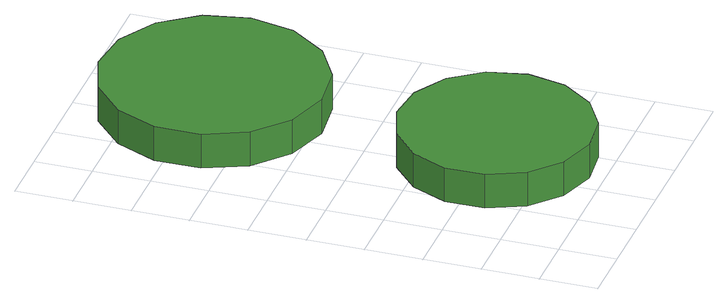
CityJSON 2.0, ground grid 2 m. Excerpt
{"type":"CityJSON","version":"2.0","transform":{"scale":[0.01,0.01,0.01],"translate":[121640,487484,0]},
"CityObjects":{
"tree1":{"type":"SolitaryVegetationObject","attributes":{"function":"something"},"geometry":[{"type":"MultiSurface","lod":"1","boundaries":[[[0,1,2,3,4,5,6,7,8,9,10,11,12,13,14]],[[15,16,17,18,19,20,21,22,23,24,25,26,27,28,29]],[[0,29,28,1]],[[1,28,27,2]],[[2,27,26,3]],[[3,26,25,4]],[[4,25,24,5]],[[5,24,23,6]],[[6,23,22,7]],[[7,22,21,8]],[[8,21,20,9]],[[9,20,19,10]],[[10,19,18,11]],[[11,18,17,12]],[[12,17,16,13]],[[13,16,15,14]],[[14,15,29,0]]]}]},
"tree2":{"type":"SolitaryVegetationObject","attributes":{"function":"something"},"geometry":[{"type":"MultiSurface","lod":"1","boundaries":[[[30,31,32,33,34,35,36,37,38,39,40,41,42,43,44]],[[45,46,47,48,49,50,51,52,53,54,55,56,57,58,59]],[[30,59,58,31]],[[31,58,57,32]],[[32,57,56,33]],[[33,56,55,34]],[[34,55,54,35]],[[35,54,53,36]],[[36,53,52,37]],[[37,52,51,38]],[[38,51,50,39]],[[39,50,49,40]],[[40,49,48,41]],[[41,48,47,42]],[[42,47,46,43]],[[43,46,45,44]],[[44,45,59,30]]]}]}
},
"vertices":[
[836,381,140],[807,517,140],[726,628,140],[606,697,140],[469,712,140],[338,669,140],[235,577,140],[179,451,140],[179,312,140],[235,186,140],[338,94,140],[469,51,140],[606,65,140],[726,135,140],[807,246,140],[807,246,13],[726,135,13],[606,65,13],[469,51,13],[338,94,13],[235,186,13],[179,312,13],[179,451,13],[235,577,13],[338,669,13],[469,712,13],[606,697,13],[726,628,13],[807,517,13],[836,381,13],
[855,1339,165],[822,1495,165],[727,1625,165],[589,1705,165],[429,1722,165],[276,1673,165],[157,1565,165],[92,1419,165],[92,1258,165],[157,1112,165],[276,1005,165],[429,955,165],[589,972,165],[727,1052,165],[822,1182,165],[822,1182,38],[727,1052,38],[589,972,38],[429,955,38],[276,1005,38],[157,1112,38],[92,1258,38],[92,1419,38],[157,1565,38],[276,1673,38],[429,1722,38],[589,1705,38],[727,1625,38],[822,1495,38],[855,1339,38]
]}
